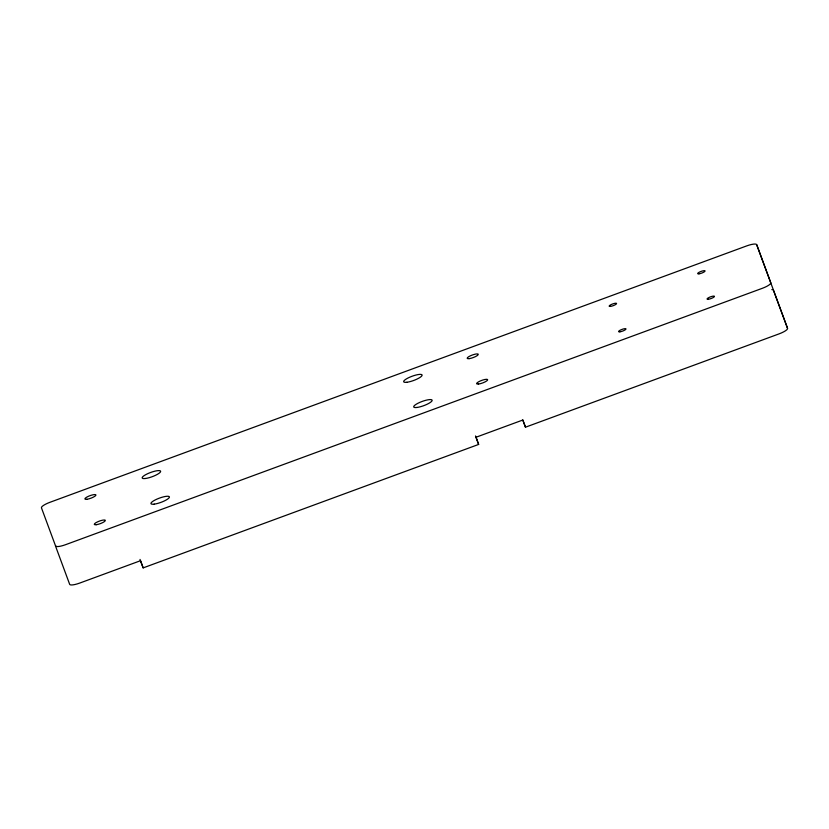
<?xml version="1.0" encoding="UTF-8"?>
<svg xmlns="http://www.w3.org/2000/svg" width="829" height="829" viewBox="0 0 829 829"><rect width="100%" height="100%" fill="white"/><g stroke="black" fill="none" stroke-linecap="round" stroke-linejoin="round"><path stroke-width="1.24" d="M140.018 559.409L143.158 567.886L478.644 444.427L476.012 437.246L522.83 420.023L525.472 427.194L779.115 333.859A9.824 2.259 -20.2 0 0 787.55 328.346L756.68 244.638A9.824 2.259 -20.2 0 0 746.68 245.912L49.885 502.322A9.824 2.259 -20.2 0 0 41.45 507.825L55.564 545.969A9.824 2.259 -20.2 0 0 65.564 544.694L762.359 288.295A9.824 2.259 -20.2 0 0 770.783 282.782L756.68 244.638M787.55 328.346L773.436 290.202A9.824 2.259 -20.2 0 0 771.809 289.601M522.778 419.93L525.472 427.194M475.514 435.95L478.644 444.427M143.158 567.886L140.515 560.705L79.688 583.088A9.824 2.259 -20.2 0 1 69.677 584.362L55.574 546.218A9.824 2.259 -20.2 0 1 55.688 545.555M469.162 358.646A5.896 1.357 -20.2 0 0 478.209 354.667A5.896 1.357 -20.2 0 0 470.851 355.6A5.896 1.357 -20.2 0 0 469.162 358.646M478.551 384.034A5.896 1.357 -20.2 0 0 487.597 380.055A5.896 1.357 -20.2 0 0 480.25 380.988A5.896 1.357 -20.2 0 0 478.551 384.034M86.838 499.286A5.896 1.357 -20.2 0 0 95.874 495.307A5.896 1.357 -20.2 0 0 88.527 496.25A5.896 1.357 -20.2 0 0 86.838 499.286M96.237 524.716A5.896 1.357 -20.2 0 0 105.283 520.736A5.896 1.357 -20.2 0 0 97.936 521.679A5.896 1.357 -20.2 0 0 96.237 524.716M610.496 306.388A3.927 0.902 -20.2 0 0 616.527 303.735A3.927 0.902 -20.2 0 0 611.626 304.357A3.927 0.902 -20.2 0 0 610.496 306.388M619.905 331.818A3.927 0.902 -20.2 0 0 625.936 329.165A3.927 0.902 -20.2 0 0 621.035 329.787A3.927 0.902 -20.2 0 0 619.905 331.818M698.982 273.829A3.927 0.902 -20.2 0 0 705.013 271.176A3.927 0.902 -20.2 0 0 700.111 271.798A3.927 0.902 -20.2 0 0 698.982 273.829M416.966 407.464A9.824 2.259 -20.2 0 0 432.033 400.832A9.824 2.259 -20.2 0 0 419.785 402.397A9.824 2.259 -20.2 0 0 416.966 407.464M406.925 382.262A9.824 2.259 -20.2 0 0 421.992 375.641A9.824 2.259 -20.2 0 0 409.744 377.195A9.824 2.259 -20.2 0 0 406.925 382.262M154.215 504.146A9.824 2.259 -20.2 0 0 169.282 497.524A9.824 2.259 -20.2 0 0 157.033 499.079A9.824 2.259 -20.2 0 0 154.215 504.146M145.448 478.488A9.824 2.259 -20.2 0 0 160.515 471.856A9.824 2.259 -20.2 0 0 148.267 473.421A9.824 2.259 -20.2 0 0 145.448 478.488M708.391 299.259A3.927 0.902 -20.2 0 0 714.411 296.606A3.927 0.902 -20.2 0 0 709.52 297.228A3.927 0.902 -20.2 0 0 708.391 299.259"/></g></svg>
